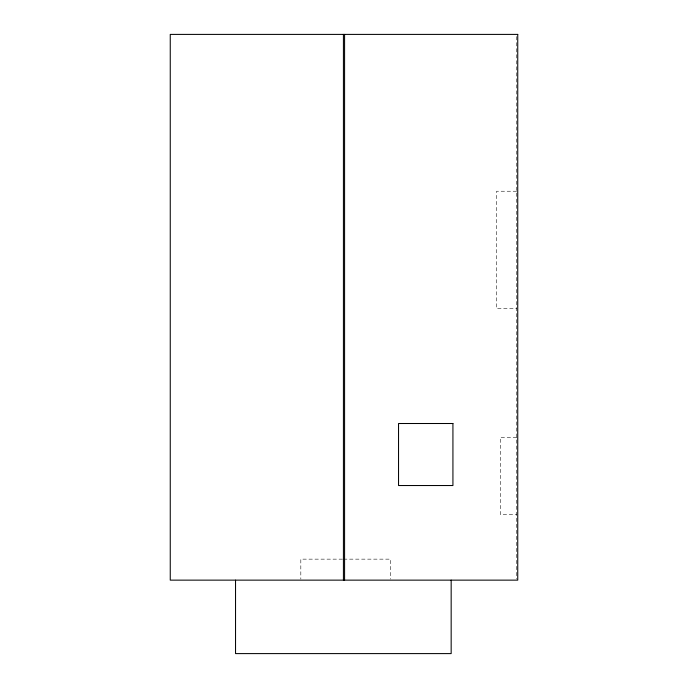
<?xml version="1.0" encoding="UTF-8"?>
<svg xmlns="http://www.w3.org/2000/svg" width="688" height="688" viewBox="0 0 688 688"><rect width="100%" height="100%" fill="white"/><g stroke="black" fill="none" stroke-linecap="round" stroke-linejoin="round"><path stroke-width="0.52" stroke-dasharray="3.44 2.58" d="M516.585 191.23L496.555 191.23L496.555 308.585L516.585 308.585M516.585 437.276L500.365 437.276L500.365 514.555L516.585 514.555M342.461 559.146L300.819 559.146L300.819 579.09M343.527 559.146L390.509 559.146L390.509 579.09M516.585 36.55L516.585 579.064"/><path stroke-width="1.03" d="M451.165 580.139L451.165 653.6L235.537 653.6L235.537 580.139M344.576 34.4L344.576 580.139M343.424 34.4L343.424 580.139M517.746 34.4L170.254 34.4L170.254 580.139L517.746 580.139L517.746 34.4M452.928 423.507L398.541 423.507L398.541 485.53L452.928 485.53L452.928 423.507"/></g></svg>
